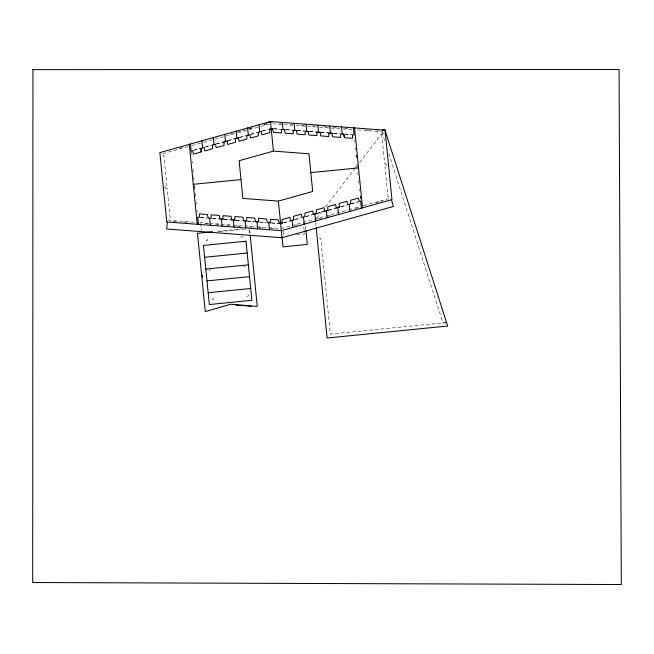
<?xml version="1.0" encoding="UTF-8"?>
<svg xmlns="http://www.w3.org/2000/svg" width="654" height="654" viewBox="0 0 654 654"><rect width="100%" height="100%" fill="white"/><g stroke="black" fill="none" stroke-linecap="round" stroke-linejoin="round"><path stroke-width="0.49" stroke-dasharray="3.27 2.45" d="M316.634 218.223L322.872 210.138M325.365 206.901L354.681 168.912M355.302 168.103L357.174 165.675M359.667 162.437L382.745 132.525M249.354 128.519L253.319 127.407M263.93 124.432L268.786 123.066M179.458 148.344L182.294 147.551M229.734 134.233L233.543 133.163M237.427 132.075L244.972 129.958M248.406 128.993L253.262 127.628M263.905 124.644L267.829 123.541M193.927 150.134L200.778 148.213M205.667 146.839L210.555 145.466M216.417 143.823L223.259 141.902M228.148 140.528L234.99 138.607M239.879 137.234L244.768 135.86M250.637 134.217L256.499 132.574M262.368 130.923L268.238 129.279M193.519 150.453L200.582 148.474M204.816 147.281L211.087 145.523M216.384 144.035L223.545 142.024M227.821 140.823L235.072 138.787M239.102 137.659L245.389 135.893M250.686 134.405L256.818 132.68M262.123 131.192L268.271 129.467M283.542 222.728L289.689 220.995M294.995 219.507L301.126 217.79M305.492 216.564L312.71 214.537M316.74 213.408L323.992 211.373M328.267 210.171L335.428 208.16M340.726 206.672L346.996 204.915M351.231 203.721L358.294 201.743M283.574 222.916L289.444 221.273M295.314 219.621L301.175 217.978M306.064 216.605L311.933 214.962M316.822 213.588L323.665 211.667M328.553 210.294L335.396 208.373M341.265 206.721L346.154 205.356M351.043 203.983L357.885 202.061M294.611 225.671L298.469 224.592M318.269 219.033L322.079 217.962M327.417 216.466L333.131 214.855M355.547 208.569L359.316 207.506M376.124 202.789L382.868 200.901M188.082 146.602L162.511 153.69L162.683 155.464L163.868 155.35L166.827 185.156L165.65 185.27L166.002 188.818L167.187 188.704L170.146 218.51L168.969 218.624L169.141 220.398L195.611 222.311M192.014 145.515L202.83 142.515M203.819 142.237L237.255 132.966M238.236 132.697L259.875 126.696M260.856 126.426L270.699 123.696M281.122 228.499L290.956 225.769M291.937 225.499L313.577 219.499M314.558 219.229L347.993 209.959M348.983 209.681L359.798 206.68M363.73 205.593L389.302 198.505L389.13 196.731L387.945 196.846L384.985 167.04L386.162 166.917L385.811 163.377L384.634 163.492L381.666 133.686L382.843 133.571L382.672 131.797L356.201 129.884M384.225 133.555L382.476 133.857L384.961 141.624M445.693 322.708L443.077 323.15L388.378 152.3M164.146 187.216L165.822 187.044M385.991 165.151L387.667 164.98M217.39 231.32L241.776 228.892M219.474 231.655L247.057 228.916M296.564 234.737L304.478 233.952L303.407 223.202M319.046 238.571L320.812 238.391L330.335 334.112L446.568 322.553M272.734 123.843L282.912 124.579M283.926 124.652L295.126 125.462M296.148 125.535L318.539 127.154M319.561 127.228L341.952 128.846M342.974 128.92L352.13 129.59M199.683 222.605L208.847 223.267M209.86 223.341L232.26 224.968M233.274 225.041L255.673 226.66M256.687 226.734L267.887 227.543M268.9 227.617L279.086 228.352M279.503 123.434L281.555 123.59M290.482 124.26L292.812 124.44M301.053 125.061L305.034 125.364M311.794 125.87L314.909 126.108M323.346 126.745L327.343 127.048M333.262 127.497L336.221 127.718M344.658 128.356L349.547 128.724M365.97 129.966L369.968 130.269M376.876 130.792L378.854 130.939M274.206 128.683L280.28 129.14M286.354 129.598L291.422 129.982M297.496 130.44L304.584 130.98M309.644 131.364L315.719 131.822M320.787 132.206L327.875 132.737M333.949 133.195L339.009 133.579M345.091 134.037L351.165 134.495M273.666 128.838L280.574 129.361M286.068 129.778L292.338 130.252M297.243 130.62L304.551 131.168M309.424 131.536L315.669 132.01M321.032 132.419L327.94 132.942M333.434 133.351L339.663 133.825M344.715 134.209L351.631 134.724M200.189 217.463L207.097 217.986M212.149 218.371L218.379 218.845M223.872 219.254L230.78 219.777M236.143 220.185L242.397 220.651M247.269 221.019L254.569 221.575M258.992 221.91L265.745 222.417M271.238 222.834L278.146 223.357M200.647 217.7L206.729 218.158M212.803 218.616L217.864 219M223.938 219.458L231.026 219.989M236.094 220.373L242.168 220.831M247.228 221.216L254.316 221.755M260.39 222.213L265.459 222.589M271.533 223.055L277.607 223.513M172.958 221.256L176.907 221.551M183.815 222.074L189.75 222.523M204.702 223.652L208.724 223.954M215.591 224.477L220.529 224.853M226.848 225.328L232.374 225.744M236.912 226.088L241.972 226.472M248.749 226.979L254.668 227.428M259 227.756L263.333 228.083M270.298 228.606L274.345 228.916M259.017 227.952L260.578 228.066M356.275 154.941L356.471 156.952M360.362 196.045L360.558 198.048M354.582 139.923L354.779 141.934M355.375 147.943L355.58 149.954M356.078 154.965L356.471 158.971M356.97 163.982L357.272 166.991M357.771 172.002L358.073 175.01M358.67 181.027L358.866 183.03M359.463 189.047L359.667 191.05M360.166 196.061L360.46 199.069M315.686 222.826L316.078 226.807M305.459 225.867L305.859 229.832M283.223 231.083L283.615 235.031M249.681 230.151L250.09 234.206M249.043 229.734L249.444 233.772M200.672 223.349L201.375 230.404M191.148 151.115L191.548 155.129M192.145 161.146L192.35 163.148M192.946 169.165L193.249 172.174M193.748 177.185L194.042 180.193M194.54 185.205L194.941 189.21M195.342 193.224L195.636 196.233M196.233 202.241L196.437 204.252M197.034 210.261L197.23 212.272M194.54 187.224L194.745 189.235M210.539 269.742A0.891 0.891 0 0 1 209.002 269.889M245.103 266.628A0.891 0.891 0 0 1 243.86 266.423M242.536 236.274A0.891 0.891 0 0 1 241.735 237.247A0.891 0.891 0 0 1 240.762 236.454M206.067 240.345A0.891 0.891 0 0 0 207.596 240.198A0.891 0.891 0 0 0 206.697 238.947A0.891 0.891 0 0 0 206.067 240.345M211.945 299.434A0.891 0.891 0 0 0 213.474 299.287A0.891 0.891 0 0 0 212.575 298.028A0.891 0.891 0 0 0 211.945 299.434M246.803 295.968A0.891 0.891 0 0 0 248.34 295.812A0.891 0.891 0 0 0 247.441 294.562A0.891 0.891 0 0 0 246.803 295.968"/><path stroke-width="0.98" d="M190.445 144.027L191.148 151.115L192.652 150.698L193.396 154.115L201.138 151.941L201.179 148.303L204.097 147.485L204.825 150.91L212.575 148.736L212.615 145.074M201.138 151.941L201.179 148.286M224.044 141.869L224.011 145.523L216.261 147.698L215.518 144.281M235.481 138.656L235.44 142.31L227.698 144.485L226.954 141.068M246.91 135.452L246.877 139.106L239.127 141.28L238.391 137.855M258.346 132.239L258.305 135.893L250.564 138.068L249.82 134.65L245.904 135.746M269.783 129.026L269.742 132.688L261.992 134.863L261.257 131.438M282.029 223.161L282.07 219.507L289.82 217.332L290.556 220.758M293.466 219.957L293.507 216.302L301.249 214.128L301.993 217.545L304.936 216.719L304.936 213.09L312.686 210.915L313.429 214.332M316.332 213.539L316.373 209.885L324.114 207.702L324.858 211.128M327.768 210.326L327.809 206.672L335.551 204.498L336.295 207.915M339.205 207.114L339.238 203.459L346.988 201.285L347.724 204.71L350.634 203.893L350.675 200.255L358.417 198.08L359.16 201.497L360.665 201.072L361.368 208.168M222.973 219.188L223.022 215.689L231.05 216.294L231.802 219.875M234.811 220.079L234.868 216.58L242.887 217.193L243.648 220.766M270.339 222.769L270.388 219.27L278.416 219.875L279.168 223.447M281.473 129.427L281.424 132.925L273.397 132.321L272.644 128.748M293.319 130.326L293.262 133.825L285.242 133.212L284.482 129.639M317.002 132.116L316.945 135.615L308.925 135.002L308.165 131.429M328.839 133.007L328.79 136.506L320.771 135.901L320.01 132.321M167.269 222.017L166.737 229.014L282.038 237.721L393.365 206.476L391.468 199.715M205.855 311.427L230.797 304.216L256.67 306.374M270.486 121.562L159.862 152.611L166.762 221.976L281.334 230.633L391.95 199.584L385.051 130.22L270.486 121.562L273.421 151.099L308.95 153.788L312.694 191.467L278.391 201.097L242.863 198.407L239.119 160.729L273.421 151.099M211.871 145.302L215.763 144.207M223.545 142.024L227.437 140.937M235.211 138.746L239.102 137.659M257.578 132.476L261.461 131.38M269.244 129.198L273.2 128.805M282.569 222.998L278.612 223.39M290.351 220.815L294.235 219.719M312.71 214.537L316.601 213.441M324.384 211.258L328.267 210.171M336.05 207.988L339.941 206.893M268.483 122.126L272.554 121.718M382.492 130.023L384.854 129.786L447.679 326.027L327.139 338.012L316.184 227.805M193.282 184.314L240.991 179.572M310.822 172.623L358.539 167.882M212.485 231.802L197.483 233.298L205.242 311.288M204.645 257.267L247.187 253.033M205.822 269.08L248.365 264.854M206.991 280.901L249.534 276.667M208.168 292.714L250.711 288.488M281.261 129.41L285.283 129.713M292.338 130.252L296.36 130.555M308.451 131.462L305.156 131.217L305.107 134.716L297.079 134.111L296.327 130.53M316.503 132.075L320.534 132.378M328.586 132.991L332.616 133.293M331.848 133.22L332.608 136.792L340.628 137.397L340.685 133.898L343.693 134.127L344.454 137.692L352.473 138.296L352.531 134.798L354.084 134.912L353.373 127.824M219.196 218.902L223.227 219.204M231.279 219.818L235.309 220.12M243.362 220.725L246.656 220.978L246.705 217.48L254.733 218.084L255.485 221.657L258.493 221.869L258.551 218.371L266.57 218.976L267.331 222.556L270.552 222.785M235.792 305.034L237.451 305.173M237.835 305.197L238.285 305.23M239.47 305.336L240.558 305.426M241.162 305.483L242.748 305.606M244.007 305.72L245.217 305.819M246.133 305.892L247.768 306.031M248.389 306.08L249.517 306.178M250.441 306.252L251.259 306.325M343.693 134.111L344.454 137.692M219.965 218.976L219.204 215.403L211.185 214.798L211.128 218.297L208.119 218.068L207.359 214.504L199.339 213.899L199.29 217.398L197.729 217.283L198.44 224.371M354.558 127.914L362.512 207.849M341.535 126.925L342.238 134.021M349.228 204.285L349.931 211.373M329.69 126.034L330.401 133.122M337.791 207.498L338.502 214.586M317.852 125.143L318.555 132.231M326.362 210.702L327.065 217.798M306.007 124.244L306.71 131.331M314.926 213.915L315.629 221.003M305.949 230.748L307.306 244.416L283.002 246.828L282.029 237.091M294.169 123.353L294.872 130.44M303.497 217.128L304.2 224.216M282.324 122.453L283.027 129.549M292.06 220.333L292.763 227.42M278.391 201.097L282.038 237.721M259.049 124.767L259.752 131.863M268.786 222.646L269.489 229.742M247.613 127.98L248.324 135.067M256.94 221.755L257.643 228.843M250.188 235.211L257.243 306.121M236.184 131.192L236.887 138.28M245.103 220.856L245.806 227.952M224.747 134.397L225.45 141.493M233.257 219.965L233.96 227.052M213.31 137.61L214.022 144.697M221.42 219.074L222.123 226.161M201.882 140.814L202.585 147.91M209.574 218.174L210.277 225.262M189.3 144.346L197.255 224.281M202.25 275.187L202.454 277.214M32.937 69.626L32.7 582.526L621.3 584.529L619.068 69.471L32.937 69.626M246.01 241.212L203.468 245.446L209.345 304.535L251.888 300.3L246.01 241.212"/></g></svg>
